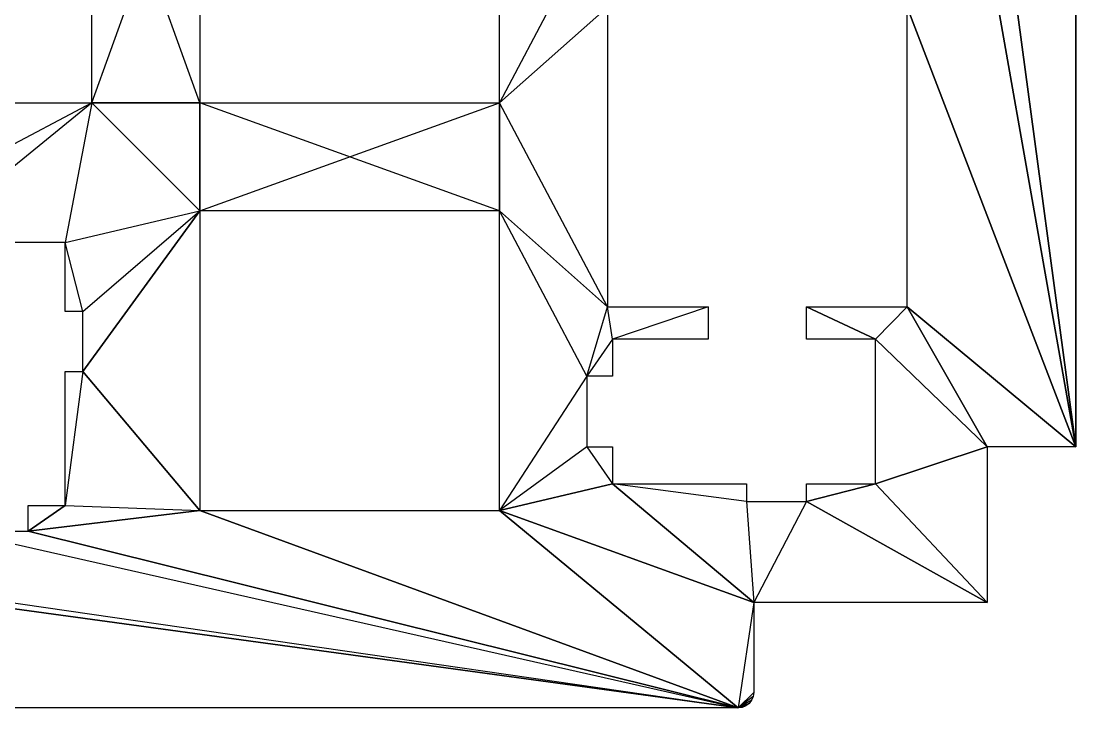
# Model space of a CAD drawing. Extents: x 0 to 157, y -131 to -5.
# Drawn here: x 109.42 to 156.96, y -130.69 to -99.74 of the extents above; entities that cross this region are included whole.
import ezdxf

# ---------------------------------------------------------------- set-up
doc = ezdxf.new("R2010")
doc.units = 0
doc.layers.add('NewKeebPlate_v2001', color=7, linetype='CONTINUOUS')

msp = doc.modelspace()

# ---------------------------------------------------------------- linework, layer by layer
at = {"layer": 'NewKeebPlate_v2001'}
for p, q in [((156.961, -10.7), (156.961, -118.927)), ((156.961, -10.7, 1.5), (156.961, -118.927, 1.5)), ((156.961, -118.927, 1.5), (156.961, -10.7)), ((156.961, -10.7), (156.961, -118.927)), ((156.961, -118.927, 1.5), (156.961, -10.7)), ((156.961, -10.7, 1.5), (156.961, -118.927, 1.5)), ((149.351, -62.3689), (156.961, -118.927)), ((149.351, -62.3689), (156.961, -118.927)), ((156.961, -118.927, 1.5), (149.351, -62.3689, 1.5)), ((156.961, -118.927, 1.5), (149.351, -62.3689, 1.5)), ((149.351, -75.8696), (156.961, -118.927)), ((149.351, -75.8696), (156.961, -118.927)), ((156.961, -118.927, 1.5), (149.351, -75.8696, 1.5)), ((156.961, -118.927, 1.5), (149.351, -75.8696, 1.5)), ((112.61, -103.425), (117.479, -89.9247)), ((112.61, -103.425), (117.479, -89.9247)), ((112.61, -103.425), (112.61, -89.9247)), ((112.61, -103.425), (112.61, -89.9247)), ((112.61, -103.425), (112.61, -89.9247, 1.5)), ((112.61, -103.425, 1.5), (112.61, -89.9247, 1.5)), ((112.61, -103.425), (112.61, -89.9247, 1.5)), ((112.61, -103.425, 1.5), (112.61, -89.9247, 1.5)), ((117.479, -103.425, 1.5), (112.61, -89.9247, 1.5)), ((117.479, -103.425, 1.5), (112.61, -89.9247, 1.5)), ((117.479, -89.9247), (117.479, -103.425)), ((117.479, -89.9247), (117.479, -103.425)), ((117.479, -89.9247), (117.479, -103.425, 1.5)), ((117.479, -89.9247, 1.5), (117.479, -103.425, 1.5)), ((117.479, -89.9247), (117.479, -103.425, 1.5)), ((117.479, -89.9247, 1.5), (117.479, -103.425, 1.5)), ((130.981, -103.425), (130.981, -89.9247)), ((130.981, -103.425), (130.981, -89.9247)), ((130.981, -103.425), (130.981, -89.9247, 1.5)), ((130.981, -103.425, 1.5), (130.981, -89.9247, 1.5)), ((130.981, -103.425), (130.981, -89.9247, 1.5)), ((130.981, -103.425, 1.5), (130.981, -89.9247, 1.5)), ((134.915, -95.9758), (130.981, -103.425)), ((134.915, -95.9758), (130.981, -103.425)), ((134.915, -95.9758, 1.5), (130.981, -103.425, 1.5)), ((134.915, -95.9758, 1.5), (130.981, -103.425, 1.5)), ((135.851, -99.1099), (130.981, -103.425)), ((135.851, -99.1099), (130.981, -103.425)), ((135.851, -99.1099, 1.5), (130.981, -103.425, 1.5)), ((135.851, -99.1099, 1.5), (130.981, -103.425, 1.5)), ((135.851, -99.1099), (135.851, -112.61)), ((135.851, -99.1099), (135.851, -112.61)), ((135.851, -99.1099), (135.851, -112.61, 1.5)), ((135.851, -99.1099, 1.5), (135.851, -112.61, 1.5)), ((135.851, -99.1099), (135.851, -112.61, 1.5)), ((135.851, -99.1099, 1.5), (135.851, -112.61, 1.5)), ((149.351, -99.1099), (156.961, -118.927)), ((149.351, -112.61), (149.351, -99.1099)), ((149.351, -99.1099), (156.961, -118.927)), ((149.351, -112.61), (149.351, -99.1099)), ((149.351, -112.61), (149.351, -99.1099, 1.5)), ((149.351, -112.61, 1.5), (149.351, -99.1099, 1.5)), ((149.351, -112.61), (149.351, -99.1099, 1.5)), ((149.351, -112.61, 1.5), (149.351, -99.1099, 1.5)), ((156.961, -118.927, 1.5), (149.351, -99.1099, 1.5)), ((156.961, -118.927, 1.5), (149.351, -99.1099, 1.5)), ((99.1089, -103.425), (112.61, -103.425)), ((99.1089, -103.425), (112.61, -103.425)), ((99.1089, -103.425), (112.61, -103.425, 1.5)), ((99.1089, -103.425, 1.5), (112.61, -103.425, 1.5)), ((99.1089, -103.425), (112.61, -103.425, 1.5)), ((99.1089, -103.425, 1.5), (112.61, -103.425, 1.5)), ((112.61, -103.425), (103.425, -108.295)), ((112.61, -103.425), (103.425, -108.295)), ((112.61, -103.425, 1.5), (103.425, -108.295, 1.5)), ((112.61, -103.425, 1.5), (103.425, -108.295, 1.5)), ((112.61, -103.425), (104.896, -109.713)), ((112.61, -103.425), (104.896, -109.713)), ((112.61, -103.425, 1.5), (104.896, -109.713, 1.5)), ((112.61, -103.425, 1.5), (104.896, -109.713, 1.5)), ((112.61, -103.425), (111.405, -109.713)), ((112.61, -103.425), (111.405, -109.713)), ((112.61, -103.425, 1.5), (111.405, -109.713, 1.5)), ((112.61, -103.425, 1.5), (111.405, -109.713, 1.5)), ((117.479, -108.295), (112.61, -103.425)), ((112.61, -103.425), (117.479, -103.425)), ((117.479, -108.295), (112.61, -103.425)), ((112.61, -103.425), (117.479, -103.425)), ((112.61, -103.425, 1.5), (112.61, -103.425)), ((112.61, -103.425, 1.5), (112.61, -103.425)), ((112.61, -103.425, 1.5), (117.479, -108.295, 1.5)), ((117.479, -103.425, 1.5), (112.61, -103.425, 1.5)), ((112.61, -103.425, 1.5), (117.479, -108.295, 1.5)), ((117.479, -103.425, 1.5), (112.61, -103.425, 1.5)), ((117.479, -108.295), (130.981, -103.425)), ((117.479, -103.425), (130.981, -103.425)), ((117.479, -108.295), (130.981, -103.425)), ((117.479, -108.295), (117.479, -103.425)), ((117.479, -108.295), (117.479, -103.425)), ((117.479, -103.425, 1.5), (117.479, -103.425)), ((117.479, -103.425), (130.981, -103.425)), ((117.479, -103.425), (130.981, -103.425, 1.5)), ((117.479, -103.425, 1.5), (130.981, -103.425, 1.5)), ((117.479, -103.425), (130.981, -103.425, 1.5)), ((117.479, -103.425, 1.5), (117.479, -103.425)), ((130.981, -108.295, 1.5), (117.479, -103.425, 1.5)), ((117.479, -103.425, 1.5), (117.479, -108.295, 1.5)), ((117.479, -103.425, 1.5), (117.479, -108.295, 1.5)), ((117.479, -103.425, 1.5), (130.981, -103.425, 1.5)), ((130.981, -108.295, 1.5), (117.479, -103.425, 1.5)), ((135.851, -112.61), (130.981, -103.425)), ((135.851, -112.61), (130.981, -103.425)), ((130.981, -108.295), (130.981, -103.425)), ((130.981, -108.295), (130.981, -103.425)), ((130.981, -103.425, 1.5), (130.981, -103.425)), ((130.981, -103.425, 1.5), (130.981, -103.425)), ((130.981, -103.425, 1.5), (130.981, -108.295, 1.5)), ((135.851, -112.61, 1.5), (130.981, -103.425, 1.5)), ((135.851, -112.61, 1.5), (130.981, -103.425, 1.5)), ((130.981, -103.425, 1.5), (130.981, -108.295, 1.5)), ((111.405, -109.713), (117.479, -108.295)), ((111.405, -109.713), (117.479, -108.295)), ((111.405, -109.713, 1.5), (117.479, -108.295, 1.5)), ((111.405, -109.713, 1.5), (117.479, -108.295, 1.5)), ((112.201, -115.528), (117.479, -108.295)), ((112.201, -112.827), (117.479, -108.295)), ((112.201, -115.528), (117.479, -108.295)), ((112.201, -112.827), (117.479, -108.295)), ((117.479, -108.295, 1.5), (112.201, -115.528, 1.5)), ((112.201, -112.827, 1.5), (117.479, -108.295, 1.5)), ((112.201, -112.827, 1.5), (117.479, -108.295, 1.5)), ((117.479, -108.295, 1.5), (112.201, -115.528, 1.5)), ((117.479, -108.295), (117.479, -121.796)), ((130.981, -108.295), (117.479, -108.295)), ((117.479, -108.295), (117.479, -121.796)), ((117.479, -108.295), (117.479, -121.796, 1.5)), ((117.479, -108.295, 1.5), (117.479, -121.796, 1.5)), ((117.479, -108.295), (117.479, -121.796, 1.5)), ((117.479, -108.295), (117.479, -108.295, 1.5)), ((117.479, -108.295), (117.479, -108.295, 1.5)), ((130.981, -108.295), (117.479, -108.295)), ((130.981, -108.295), (117.479, -108.295, 1.5)), ((130.981, -108.295, 1.5), (117.479, -108.295, 1.5)), ((130.981, -108.295), (117.479, -108.295, 1.5)), ((130.981, -108.295, 1.5), (117.479, -108.295, 1.5)), ((117.479, -108.295, 1.5), (117.479, -121.796, 1.5)), ((130.981, -108.295), (135.851, -112.61)), ((130.981, -108.295), (135.851, -112.61)), ((134.915, -115.745), (130.981, -108.295)), ((130.981, -121.796), (130.981, -108.295)), ((134.915, -115.745), (130.981, -108.295)), ((130.981, -108.295, 1.5), (130.981, -108.295)), ((130.981, -121.796), (130.981, -108.295)), ((130.981, -121.796), (130.981, -108.295, 1.5)), ((130.981, -121.796, 1.5), (130.981, -108.295, 1.5)), ((130.981, -121.796), (130.981, -108.295, 1.5)), ((130.981, -108.295, 1.5), (130.981, -108.295)), ((130.981, -121.796, 1.5), (130.981, -108.295, 1.5)), ((134.915, -115.745, 1.5), (130.981, -108.295, 1.5)), ((135.851, -112.61, 1.5), (130.981, -108.295, 1.5)), ((134.915, -115.745, 1.5), (130.981, -108.295, 1.5)), ((135.851, -112.61, 1.5), (130.981, -108.295, 1.5)), ((111.405, -109.713), (104.896, -109.713)), ((111.405, -109.713), (104.896, -109.713)), ((111.405, -109.713), (104.896, -109.713, 1.5)), ((111.405, -109.713, 1.5), (104.896, -109.713, 1.5)), ((111.405, -109.713), (104.896, -109.713, 1.5)), ((111.405, -109.713, 1.5), (104.896, -109.713, 1.5)), ((112.201, -112.827), (111.405, -109.713)), ((111.405, -112.827), (111.405, -109.713)), ((112.201, -112.827), (111.405, -109.713)), ((111.405, -109.713, 1.5), (111.405, -109.713)), ((111.405, -112.827), (111.405, -109.713)), ((111.405, -112.827), (111.405, -109.713, 1.5)), ((111.405, -112.827, 1.5), (111.405, -109.713, 1.5)), ((111.405, -112.827), (111.405, -109.713, 1.5)), ((111.405, -109.713, 1.5), (111.405, -109.713)), ((111.405, -112.827, 1.5), (111.405, -109.713, 1.5)), ((112.201, -112.827, 1.5), (111.405, -109.713, 1.5)), ((112.201, -112.827, 1.5), (111.405, -109.713, 1.5)), ((134.915, -115.745), (135.851, -112.61)), ((134.915, -115.745), (135.851, -112.61)), ((134.915, -115.745, 1.5), (135.851, -112.61, 1.5)), ((134.915, -115.745, 1.5), (135.851, -112.61, 1.5)), ((135.851, -112.61), (140.383, -112.61)), ((136.073, -114.081), (135.851, -112.61)), ((136.073, -114.081), (135.851, -112.61)), ((135.851, -112.61, 1.5), (135.851, -112.61)), ((135.851, -112.61), (140.383, -112.61)), ((135.851, -112.61), (140.383, -112.61, 1.5)), ((135.851, -112.61, 1.5), (140.383, -112.61, 1.5)), ((135.851, -112.61), (140.383, -112.61, 1.5)), ((135.851, -112.61, 1.5), (135.851, -112.61)), ((136.073, -114.081, 1.5), (135.851, -112.61, 1.5)), ((136.073, -114.081, 1.5), (135.851, -112.61, 1.5)), ((135.851, -112.61, 1.5), (140.383, -112.61, 1.5)), ((140.383, -112.61), (136.073, -114.081)), ((140.383, -112.61), (136.073, -114.081)), ((140.383, -112.61, 1.5), (136.073, -114.081, 1.5)), ((140.383, -112.61, 1.5), (136.073, -114.081, 1.5)), ((140.383, -112.61), (140.383, -114.081)), ((140.383, -112.61, 1.5), (140.383, -112.61)), ((140.383, -112.61), (140.383, -114.081)), ((140.383, -112.61), (140.383, -114.081, 1.5)), ((140.383, -112.61, 1.5), (140.383, -114.081, 1.5)), ((140.383, -112.61), (140.383, -114.081, 1.5)), ((140.383, -112.61, 1.5), (140.383, -112.61)), ((140.383, -112.61, 1.5), (140.383, -114.081, 1.5)), ((144.819, -112.61), (149.351, -112.61)), ((147.934, -114.081), (144.819, -112.61)), ((144.819, -114.081), (144.819, -112.61)), ((147.934, -114.081), (144.819, -112.61)), ((144.819, -112.61, 1.5), (144.819, -112.61)), ((144.819, -114.081), (144.819, -112.61)), ((144.819, -114.081), (144.819, -112.61, 1.5)), ((144.819, -114.081, 1.5), (144.819, -112.61, 1.5)), ((144.819, -114.081), (144.819, -112.61, 1.5)), ((144.819, -112.61), (149.351, -112.61)), ((144.819, -112.61), (149.351, -112.61, 1.5)), ((144.819, -112.61, 1.5), (149.351, -112.61, 1.5)), ((144.819, -112.61), (149.351, -112.61, 1.5)), ((144.819, -112.61, 1.5), (144.819, -112.61)), ((144.819, -112.61, 1.5), (147.934, -114.081, 1.5)), ((144.819, -112.61, 1.5), (149.351, -112.61, 1.5)), ((144.819, -112.61, 1.5), (147.934, -114.081, 1.5)), ((144.819, -114.081, 1.5), (144.819, -112.61, 1.5)), ((147.934, -114.081), (149.351, -112.61)), ((147.934, -114.081), (149.351, -112.61)), ((149.351, -112.61, 1.5), (147.934, -114.081, 1.5)), ((149.351, -112.61, 1.5), (147.934, -114.081, 1.5)), ((149.351, -112.61), (152.965, -118.927)), ((149.351, -112.61), (152.965, -118.927)), ((149.351, -112.61), (156.961, -118.927)), ((149.351, -112.61), (156.961, -118.927)), ((149.351, -112.61, 1.5), (149.351, -112.61)), ((149.351, -112.61, 1.5), (149.351, -112.61)), ((152.965, -118.927, 1.5), (149.351, -112.61, 1.5)), ((152.965, -118.927, 1.5), (149.351, -112.61, 1.5)), ((156.961, -118.927, 1.5), (149.351, -112.61, 1.5)), ((156.961, -118.927, 1.5), (149.351, -112.61, 1.5)), ((112.201, -112.827), (111.405, -112.827)), ((111.405, -112.827, 1.5), (111.405, -112.827)), ((112.201, -112.827), (111.405, -112.827)), ((112.201, -112.827), (111.405, -112.827, 1.5)), ((112.201, -112.827, 1.5), (111.405, -112.827, 1.5)), ((112.201, -112.827), (111.405, -112.827, 1.5)), ((111.405, -112.827, 1.5), (111.405, -112.827)), ((112.201, -112.827, 1.5), (111.405, -112.827, 1.5)), ((112.201, -115.528), (112.201, -112.827)), ((112.201, -112.827, 1.5), (112.201, -112.827)), ((112.201, -115.528), (112.201, -112.827)), ((112.201, -115.528), (112.201, -112.827, 1.5)), ((112.201, -115.528, 1.5), (112.201, -112.827, 1.5)), ((112.201, -115.528), (112.201, -112.827, 1.5)), ((112.201, -112.827, 1.5), (112.201, -112.827)), ((112.201, -115.528, 1.5), (112.201, -112.827, 1.5)), ((136.073, -114.081), (134.915, -115.745)), ((136.073, -114.081), (134.915, -115.745)), ((136.073, -114.081, 1.5), (134.915, -115.745, 1.5)), ((136.073, -114.081, 1.5), (134.915, -115.745, 1.5)), ((140.383, -114.081), (136.073, -114.081)), ((136.073, -114.081), (136.073, -115.745)), ((136.073, -114.081, 1.5), (136.073, -114.081)), ((140.383, -114.081), (136.073, -114.081)), ((140.383, -114.081), (136.073, -114.081, 1.5)), ((140.383, -114.081, 1.5), (136.073, -114.081, 1.5)), ((140.383, -114.081), (136.073, -114.081, 1.5)), ((136.073, -114.081), (136.073, -115.745)), ((136.073, -114.081), (136.073, -115.745, 1.5)), ((136.073, -114.081, 1.5), (136.073, -115.745, 1.5)), ((136.073, -114.081), (136.073, -115.745, 1.5)), ((136.073, -114.081, 1.5), (136.073, -114.081)), ((136.073, -114.081, 1.5), (136.073, -115.745, 1.5)), ((140.383, -114.081, 1.5), (136.073, -114.081, 1.5)), ((140.383, -114.081, 1.5), (140.383, -114.081)), ((140.383, -114.081, 1.5), (140.383, -114.081)), ((147.934, -114.081), (144.819, -114.081)), ((144.819, -114.081, 1.5), (144.819, -114.081)), ((147.934, -114.081), (144.819, -114.081)), ((147.934, -114.081), (144.819, -114.081, 1.5)), ((147.934, -114.081, 1.5), (144.819, -114.081, 1.5)), ((147.934, -114.081), (144.819, -114.081, 1.5)), ((144.819, -114.081, 1.5), (144.819, -114.081)), ((147.934, -114.081, 1.5), (144.819, -114.081, 1.5)), ((147.934, -114.081), (152.965, -118.927)), ((147.934, -120.59), (147.934, -114.081)), ((147.934, -114.081), (152.965, -118.927)), ((147.934, -114.081, 1.5), (147.934, -114.081)), ((147.934, -120.59), (147.934, -114.081)), ((147.934, -120.59), (147.934, -114.081, 1.5)), ((147.934, -120.59, 1.5), (147.934, -114.081, 1.5)), ((147.934, -120.59), (147.934, -114.081, 1.5)), ((147.934, -114.081, 1.5), (147.934, -114.081)), ((147.934, -120.59, 1.5), (147.934, -114.081, 1.5)), ((152.965, -118.927, 1.5), (147.934, -114.081, 1.5)), ((152.965, -118.927, 1.5), (147.934, -114.081, 1.5)), ((112.201, -115.528), (111.405, -121.574)), ((111.405, -121.574), (111.405, -115.528)), ((111.405, -115.528), (112.201, -115.528)), ((112.201, -115.528), (111.405, -121.574)), ((111.405, -115.528, 1.5), (111.405, -115.528)), ((111.405, -121.574), (111.405, -115.528)), ((111.405, -121.574), (111.405, -115.528, 1.5)), ((111.405, -121.574, 1.5), (111.405, -115.528, 1.5)), ((111.405, -121.574), (111.405, -115.528, 1.5)), ((111.405, -115.528), (112.201, -115.528)), ((111.405, -115.528), (112.201, -115.528, 1.5)), ((111.405, -115.528, 1.5), (112.201, -115.528, 1.5)), ((111.405, -115.528), (112.201, -115.528, 1.5)), ((111.405, -115.528, 1.5), (111.405, -115.528)), ((112.201, -115.528, 1.5), (111.405, -121.574, 1.5)), ((112.201, -115.528, 1.5), (111.405, -121.574, 1.5)), ((111.405, -115.528, 1.5), (112.201, -115.528, 1.5)), ((111.405, -121.574, 1.5), (111.405, -115.528, 1.5)), ((117.479, -121.796), (112.201, -115.528)), ((117.479, -121.796), (112.201, -115.528)), ((112.201, -115.528, 1.5), (112.201, -115.528)), ((112.201, -115.528, 1.5), (112.201, -115.528)), ((112.201, -115.528, 1.5), (117.479, -121.796, 1.5)), ((112.201, -115.528, 1.5), (117.479, -121.796, 1.5)), ((134.915, -115.745), (130.981, -121.796)), ((134.915, -115.745), (130.981, -121.796)), ((134.915, -115.745, 1.5), (130.981, -121.796, 1.5)), ((134.915, -115.745, 1.5), (130.981, -121.796, 1.5)), ((134.915, -115.745), (134.915, -118.927)), ((136.073, -115.745), (134.915, -115.745)), ((134.915, -115.745, 1.5), (134.915, -115.745)), ((136.073, -115.745), (134.915, -115.745)), ((136.073, -115.745), (134.915, -115.745, 1.5)), ((136.073, -115.745, 1.5), (134.915, -115.745, 1.5)), ((136.073, -115.745), (134.915, -115.745, 1.5)), ((134.915, -115.745), (134.915, -118.927)), ((134.915, -115.745), (134.915, -118.927, 1.5)), ((134.915, -115.745, 1.5), (134.915, -118.927, 1.5)), ((134.915, -115.745), (134.915, -118.927, 1.5)), ((134.915, -115.745, 1.5), (134.915, -115.745)), ((134.915, -115.745, 1.5), (134.915, -118.927, 1.5)), ((136.073, -115.745, 1.5), (134.915, -115.745, 1.5)), ((136.073, -115.745, 1.5), (136.073, -115.745)), ((136.073, -115.745, 1.5), (136.073, -115.745)), ((134.915, -118.927), (130.981, -121.796)), ((134.915, -118.927), (130.981, -121.796)), ((134.915, -118.927, 1.5), (130.981, -121.796, 1.5)), ((134.915, -118.927, 1.5), (130.981, -121.796, 1.5)), ((134.915, -118.927), (136.073, -120.59)), ((134.915, -118.927), (136.073, -120.59)), ((134.915, -118.927), (136.073, -118.927)), ((134.915, -118.927, 1.5), (134.915, -118.927)), ((134.915, -118.927), (136.073, -118.927)), ((134.915, -118.927), (136.073, -118.927, 1.5)), ((134.915, -118.927, 1.5), (136.073, -118.927, 1.5)), ((134.915, -118.927), (136.073, -118.927, 1.5)), ((134.915, -118.927, 1.5), (134.915, -118.927)), ((134.915, -118.927, 1.5), (136.073, -118.927, 1.5)), ((134.915, -118.927, 1.5), (136.073, -120.59, 1.5)), ((134.915, -118.927, 1.5), (136.073, -120.59, 1.5)), ((136.073, -118.927), (136.073, -120.59)), ((136.073, -118.927, 1.5), (136.073, -118.927)), ((136.073, -118.927), (136.073, -120.59)), ((136.073, -118.927), (136.073, -120.59, 1.5)), ((136.073, -118.927, 1.5), (136.073, -120.59, 1.5)), ((136.073, -118.927), (136.073, -120.59, 1.5)), ((136.073, -118.927, 1.5), (136.073, -118.927)), ((136.073, -118.927, 1.5), (136.073, -120.59, 1.5)), ((147.934, -120.59), (152.965, -118.927)), ((147.934, -120.59), (152.965, -118.927)), ((152.965, -118.927, 1.5), (147.934, -120.59, 1.5)), ((152.965, -118.927, 1.5), (147.934, -120.59, 1.5)), ((152.965, -118.927), (152.965, -125.939)), ((156.961, -118.927), (152.965, -118.927)), ((152.965, -118.927), (152.965, -125.939)), ((152.965, -118.927), (152.965, -125.939, 1.5)), ((152.965, -118.927, 1.5), (152.965, -125.939, 1.5)), ((152.965, -118.927), (152.965, -125.939, 1.5)), ((152.965, -118.927), (152.965, -118.927, 1.5)), ((152.965, -118.927), (152.965, -118.927, 1.5)), ((156.961, -118.927), (152.965, -118.927)), ((156.961, -118.927), (152.965, -118.927, 1.5)), ((156.961, -118.927, 1.5), (152.965, -118.927, 1.5)), ((156.961, -118.927), (152.965, -118.927, 1.5)), ((152.965, -118.927, 1.5), (152.965, -125.939, 1.5)), ((156.961, -118.927, 1.5), (152.965, -118.927, 1.5)), ((156.961, -118.927, 1.5), (156.961, -118.927)), ((156.961, -118.927, 1.5), (156.961, -118.927)), ((136.073, -120.59), (130.981, -121.796)), ((136.073, -120.59), (130.981, -121.796)), ((130.981, -121.796, 1.5), (136.073, -120.59, 1.5)), ((130.981, -121.796, 1.5), (136.073, -120.59, 1.5)), ((142.439, -125.939), (136.073, -120.59)), ((136.073, -120.59), (142.119, -120.59)), ((142.119, -121.386), (136.073, -120.59)), ((142.439, -125.939), (136.073, -120.59)), ((142.119, -121.386), (136.073, -120.59)), ((136.073, -120.59, 1.5), (136.073, -120.59)), ((136.073, -120.59), (142.119, -120.59)), ((136.073, -120.59), (142.119, -120.59, 1.5)), ((136.073, -120.59, 1.5), (142.119, -120.59, 1.5)), ((136.073, -120.59), (142.119, -120.59, 1.5)), ((136.073, -120.59, 1.5), (136.073, -120.59)), ((136.073, -120.59, 1.5), (142.439, -125.939, 1.5)), ((142.119, -121.386, 1.5), (136.073, -120.59, 1.5)), ((136.073, -120.59, 1.5), (142.119, -120.59, 1.5)), ((142.119, -121.386, 1.5), (136.073, -120.59, 1.5)), ((136.073, -120.59, 1.5), (142.439, -125.939, 1.5)), ((142.119, -120.59), (142.119, -121.386)), ((142.119, -120.59, 1.5), (142.119, -120.59)), ((142.119, -120.59), (142.119, -121.386)), ((142.119, -120.59), (142.119, -121.386, 1.5)), ((142.119, -120.59, 1.5), (142.119, -121.386, 1.5)), ((142.119, -120.59), (142.119, -121.386, 1.5)), ((142.119, -120.59, 1.5), (142.119, -120.59)), ((142.119, -120.59, 1.5), (142.119, -121.386, 1.5)), ((144.819, -121.386), (147.934, -120.59)), ((144.819, -121.386), (147.934, -120.59)), ((144.819, -121.386), (144.819, -120.59)), ((144.819, -120.59), (147.934, -120.59)), ((144.819, -120.59, 1.5), (144.819, -120.59)), ((144.819, -121.386), (144.819, -120.59)), ((144.819, -121.386), (144.819, -120.59, 1.5)), ((144.819, -121.386, 1.5), (144.819, -120.59, 1.5)), ((144.819, -121.386), (144.819, -120.59, 1.5)), ((144.819, -120.59), (147.934, -120.59)), ((144.819, -120.59), (147.934, -120.59, 1.5)), ((144.819, -120.59, 1.5), (147.934, -120.59, 1.5)), ((144.819, -120.59), (147.934, -120.59, 1.5)), ((144.819, -120.59, 1.5), (144.819, -120.59)), ((147.934, -120.59, 1.5), (144.819, -121.386, 1.5)), ((147.934, -120.59, 1.5), (144.819, -121.386, 1.5)), ((144.819, -120.59, 1.5), (147.934, -120.59, 1.5)), ((144.819, -121.386, 1.5), (144.819, -120.59, 1.5)), ((147.934, -120.59), (152.965, -125.939)), ((147.934, -120.59), (152.965, -125.939)), ((147.934, -120.59, 1.5), (147.934, -120.59)), ((147.934, -120.59, 1.5), (147.934, -120.59)), ((152.965, -125.939, 1.5), (147.934, -120.59, 1.5)), ((152.965, -125.939, 1.5), (147.934, -120.59, 1.5)), ((109.742, -122.731), (111.405, -121.574)), ((109.742, -121.574), (111.405, -121.574)), ((109.742, -122.731), (111.405, -121.574)), ((109.742, -122.731), (109.742, -121.574)), ((109.742, -121.574, 1.5), (109.742, -121.574)), ((109.742, -122.731), (109.742, -121.574)), ((109.742, -122.731), (109.742, -121.574, 1.5)), ((109.742, -122.731, 1.5), (109.742, -121.574, 1.5)), ((109.742, -122.731), (109.742, -121.574, 1.5)), ((109.742, -121.574), (111.405, -121.574)), ((109.742, -121.574), (111.405, -121.574, 1.5)), ((109.742, -121.574, 1.5), (111.405, -121.574, 1.5)), ((109.742, -121.574), (111.405, -121.574, 1.5)), ((109.742, -121.574, 1.5), (109.742, -121.574)), ((111.405, -121.574, 1.5), (109.742, -122.731, 1.5)), ((109.742, -122.731, 1.5), (109.742, -121.574, 1.5)), ((111.405, -121.574, 1.5), (109.742, -122.731, 1.5)), ((109.742, -121.574, 1.5), (111.405, -121.574, 1.5)), ((111.405, -121.574), (117.479, -121.796)), ((111.405, -121.574), (117.479, -121.796)), ((111.405, -121.574, 1.5), (111.405, -121.574)), ((111.405, -121.574, 1.5), (111.405, -121.574)), ((111.405, -121.574, 1.5), (117.479, -121.796, 1.5)), ((111.405, -121.574, 1.5), (117.479, -121.796, 1.5)), ((142.119, -121.386), (142.439, -125.939)), ((142.119, -121.386), (142.439, -125.939)), ((142.119, -121.386), (144.819, -121.386)), ((142.119, -121.386, 1.5), (142.119, -121.386)), ((142.119, -121.386), (144.819, -121.386)), ((142.119, -121.386), (144.819, -121.386, 1.5)), ((142.119, -121.386, 1.5), (144.819, -121.386, 1.5)), ((142.119, -121.386), (144.819, -121.386, 1.5)), ((142.119, -121.386, 1.5), (142.119, -121.386)), ((142.119, -121.386, 1.5), (142.439, -125.939, 1.5)), ((142.119, -121.386, 1.5), (144.819, -121.386, 1.5)), ((142.119, -121.386, 1.5), (142.439, -125.939, 1.5)), ((144.819, -121.386), (142.439, -125.939)), ((144.819, -121.386), (142.439, -125.939)), ((144.819, -121.386, 1.5), (142.439, -125.939, 1.5)), ((144.819, -121.386, 1.5), (142.439, -125.939, 1.5)), ((144.819, -121.386), (152.965, -125.939)), ((144.819, -121.386), (152.965, -125.939)), ((144.819, -121.386, 1.5), (144.819, -121.386)), ((144.819, -121.386, 1.5), (144.819, -121.386)), ((152.965, -125.939, 1.5), (144.819, -121.386, 1.5)), ((152.965, -125.939, 1.5), (144.819, -121.386, 1.5)), ((109.742, -122.731), (117.479, -121.796)), ((109.742, -122.731), (117.479, -121.796)), ((117.479, -121.796, 1.5), (109.742, -122.731, 1.5)), ((117.479, -121.796, 1.5), (109.742, -122.731, 1.5)), ((117.479, -121.796), (130.981, -121.796)), ((141.739, -130.695), (117.479, -121.796)), ((141.739, -130.695), (117.479, -121.796)), ((117.479, -121.796, 1.5), (117.479, -121.796)), ((117.479, -121.796), (130.981, -121.796)), ((117.479, -121.796), (130.981, -121.796, 1.5)), ((117.479, -121.796, 1.5), (130.981, -121.796, 1.5)), ((117.479, -121.796), (130.981, -121.796, 1.5)), ((117.479, -121.796, 1.5), (117.479, -121.796)), ((117.479, -121.796, 1.5), (130.981, -121.796, 1.5)), ((117.479, -121.796, 1.5), (141.739, -130.695, 1.5)), ((117.479, -121.796, 1.5), (141.739, -130.695, 1.5)), ((142.439, -125.939), (130.981, -121.796)), ((141.739, -130.695), (130.981, -121.796)), ((142.439, -125.939), (130.981, -121.796)), ((141.739, -130.695), (130.981, -121.796)), ((130.981, -121.796, 1.5), (130.981, -121.796)), ((130.981, -121.796, 1.5), (130.981, -121.796)), ((130.981, -121.796, 1.5), (142.439, -125.939, 1.5)), ((130.981, -121.796, 1.5), (142.439, -125.939, 1.5)), ((130.981, -121.796, 1.5), (141.739, -130.695, 1.5)), ((130.981, -121.796, 1.5), (141.739, -130.695, 1.5)), ((83.6083, -122.731), (141.739, -130.695)), ((83.6083, -122.731), (141.739, -130.695)), ((141.739, -130.695, 1.5), (83.6083, -122.731, 1.5)), ((141.739, -130.695, 1.5), (83.6083, -122.731, 1.5)), ((86.7906, -122.731), (141.739, -130.695)), ((86.7906, -122.731), (141.739, -130.695)), ((86.7906, -122.731, 1.5), (141.739, -130.695, 1.5)), ((86.7906, -122.731, 1.5), (141.739, -130.695, 1.5)), ((106.559, -122.731), (141.739, -130.695)), ((106.559, -122.731), (141.739, -130.695)), ((106.559, -122.731), (109.742, -122.731)), ((106.559, -122.731), (109.742, -122.731)), ((106.559, -122.731), (109.742, -122.731, 1.5)), ((106.559, -122.731, 1.5), (109.742, -122.731, 1.5)), ((106.559, -122.731), (109.742, -122.731, 1.5)), ((106.559, -122.731, 1.5), (141.739, -130.695, 1.5)), ((106.559, -122.731, 1.5), (109.742, -122.731, 1.5)), ((106.559, -122.731, 1.5), (141.739, -130.695, 1.5)), ((141.739, -130.695), (109.742, -122.731)), ((141.739, -130.695), (109.742, -122.731)), ((109.742, -122.731, 1.5), (109.742, -122.731)), ((109.742, -122.731, 1.5), (109.742, -122.731)), ((109.742, -122.731, 1.5), (141.739, -130.695, 1.5)), ((109.742, -122.731, 1.5), (141.739, -130.695, 1.5)), ((142.439, -125.939), (141.739, -130.695)), ((142.439, -125.939), (141.739, -130.695)), ((142.439, -125.939, 1.5), (141.739, -130.695, 1.5)), ((142.439, -125.939, 1.5), (141.739, -130.695, 1.5)), ((152.965, -125.939), (142.439, -125.939)), ((142.439, -125.939), (142.439, -129.995)), ((142.439, -125.939, 1.5), (142.439, -125.939)), ((152.965, -125.939), (142.439, -125.939)), ((152.965, -125.939), (142.439, -125.939, 1.5)), ((152.965, -125.939, 1.5), (142.439, -125.939, 1.5)), ((152.965, -125.939), (142.439, -125.939, 1.5)), ((142.439, -125.939), (142.439, -129.995)), ((142.439, -125.939), (142.439, -129.995, 1.5)), ((142.439, -125.939, 1.5), (142.439, -129.995, 1.5)), ((142.439, -125.939), (142.439, -129.995, 1.5)), ((142.439, -125.939, 1.5), (142.439, -125.939)), ((142.439, -125.939, 1.5), (142.439, -129.995, 1.5)), ((152.965, -125.939, 1.5), (142.439, -125.939, 1.5)), ((152.965, -125.939, 1.5), (152.965, -125.939)), ((152.965, -125.939, 1.5), (152.965, -125.939)), ((142.439, -129.995), (141.739, -130.695)), ((142.439, -129.995), (141.739, -130.695)), ((142.439, -129.995, 1.5), (141.739, -130.695, 1.5)), ((142.439, -129.995, 1.5), (141.739, -130.695, 1.5)), ((142.415, -130.177), (141.739, -130.695)), ((142.415, -130.177), (141.739, -130.695)), ((142.415, -130.177, 1.5), (141.739, -130.695, 1.5)), ((142.415, -130.177, 1.5), (141.739, -130.695, 1.5)), ((142.415, -130.177), (142.345, -130.345)), ((142.415, -130.177), (142.345, -130.345)), ((142.415, -130.177, 1.5), (142.345, -130.345)), ((142.415, -130.177, 1.5), (142.345, -130.345)), ((142.415, -130.177, 1.5), (142.345, -130.345, 1.5)), ((142.415, -130.177, 1.5), (142.345, -130.345, 1.5)), ((142.439, -129.995), (142.415, -130.177)), ((142.439, -129.995), (142.415, -130.177)), ((142.439, -129.995, 1.5), (142.415, -130.177)), ((142.439, -129.995, 1.5), (142.415, -130.177)), ((142.439, -129.995, 1.5), (142.415, -130.177, 1.5)), ((142.439, -129.995, 1.5), (142.415, -130.177, 1.5)), ((142.415, -130.177, 1.5), (142.415, -130.177)), ((142.415, -130.177, 1.5), (142.415, -130.177)), ((142.439, -129.995), (142.439, -129.995, 1.5)), ((142.439, -129.995), (142.439, -129.995, 1.5)), ((141.739, -130.695), (17.1428, -130.695)), ((141.739, -130.695), (17.1428, -130.695)), ((141.739, -130.695), (17.1428, -130.695, 1.5)), ((141.739, -130.695, 1.5), (17.1428, -130.695, 1.5)), ((141.739, -130.695), (17.1428, -130.695, 1.5)), ((141.739, -130.695, 1.5), (17.1428, -130.695, 1.5)), ((142.345, -130.345), (141.739, -130.695)), ((142.345, -130.345), (141.739, -130.695)), ((142.345, -130.345, 1.5), (141.739, -130.695, 1.5)), ((142.345, -130.345, 1.5), (141.739, -130.695, 1.5)), ((142.234, -130.49), (141.739, -130.695)), ((142.234, -130.49), (141.739, -130.695)), ((142.234, -130.49, 1.5), (141.739, -130.695, 1.5)), ((142.234, -130.49, 1.5), (141.739, -130.695, 1.5)), ((142.089, -130.602), (141.739, -130.695)), ((142.089, -130.602), (141.739, -130.695)), ((142.089, -130.602, 1.5), (141.739, -130.695, 1.5)), ((142.089, -130.602, 1.5), (141.739, -130.695, 1.5)), ((141.92, -130.672), (141.739, -130.695)), ((141.92, -130.672), (141.739, -130.695)), ((141.92, -130.672, 1.5), (141.739, -130.695)), ((141.92, -130.672, 1.5), (141.739, -130.695)), ((141.92, -130.672, 1.5), (141.739, -130.695, 1.5)), ((141.92, -130.672, 1.5), (141.739, -130.695, 1.5)), ((141.739, -130.695, 1.5), (141.739, -130.695)), ((141.739, -130.695, 1.5), (141.739, -130.695)), ((142.089, -130.602), (141.92, -130.672)), ((142.089, -130.602), (141.92, -130.672)), ((142.089, -130.602, 1.5), (141.92, -130.672)), ((142.089, -130.602, 1.5), (141.92, -130.672)), ((142.089, -130.602, 1.5), (141.92, -130.672, 1.5)), ((142.089, -130.602, 1.5), (141.92, -130.672, 1.5)), ((141.92, -130.672, 1.5), (141.92, -130.672)), ((141.92, -130.672, 1.5), (141.92, -130.672)), ((142.234, -130.49), (142.089, -130.602)), ((142.234, -130.49), (142.089, -130.602)), ((142.234, -130.49, 1.5), (142.089, -130.602)), ((142.234, -130.49, 1.5), (142.089, -130.602)), ((142.234, -130.49, 1.5), (142.089, -130.602, 1.5)), ((142.234, -130.49, 1.5), (142.089, -130.602, 1.5)), ((142.089, -130.602, 1.5), (142.089, -130.602)), ((142.089, -130.602, 1.5), (142.089, -130.602)), ((142.345, -130.345), (142.234, -130.49)), ((142.345, -130.345), (142.234, -130.49)), ((142.345, -130.345, 1.5), (142.234, -130.49)), ((142.345, -130.345, 1.5), (142.234, -130.49)), ((142.345, -130.345, 1.5), (142.234, -130.49, 1.5)), ((142.345, -130.345, 1.5), (142.234, -130.49, 1.5)), ((142.234, -130.49, 1.5), (142.234, -130.49)), ((142.234, -130.49, 1.5), (142.234, -130.49)), ((142.345, -130.345, 1.5), (142.345, -130.345)), ((142.345, -130.345, 1.5), (142.345, -130.345))]:
    msp.add_line(p, q, dxfattribs=at)

doc.saveas('drawing.dxf')
